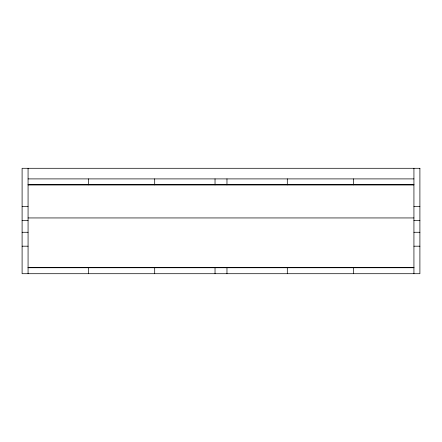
<?xml version="1.0" encoding="UTF-8"?>
<svg xmlns="http://www.w3.org/2000/svg" width="442" height="442" viewBox="0 0 442 442"><rect width="100%" height="100%" fill="white"/><g stroke="black" fill="none" stroke-linecap="round" stroke-linejoin="round"><path stroke-width="0.66" d="M28.067 178.9L413.933 178.9M28.067 184.795L413.933 184.795M28.067 184.867L413.933 184.867M22.1 206.414L28.067 206.414M413.933 206.414L419.9 206.414M28.067 217.945L413.933 217.945M22.1 220.337L28.067 220.337M413.933 220.337L419.9 220.337M22.1 232.271L28.067 232.271M413.933 232.271L419.9 232.271M22.1 246.194L28.067 246.194M413.933 246.194L419.9 246.194M28.067 267.67L413.933 267.67M28.067 267.742L413.933 267.742M413.933 168.292L413.933 273.708M353.6 178.9L353.6 184.867M353.6 267.742L353.6 273.708M287.3 178.9L287.3 184.867M287.3 267.742L287.3 273.708M226.967 178.9L226.967 184.867M226.967 267.742L226.967 273.708M215.033 178.9L215.033 184.867M215.033 267.742L215.033 273.708M154.7 178.9L154.7 184.867M154.7 267.742L154.7 273.708M88.4 178.9L88.4 184.867M88.4 267.742L88.4 273.708M28.067 168.292L28.067 273.708M419.9 168.292L22.1 168.292L22.1 273.708L419.9 273.708L419.9 168.292"/></g></svg>
